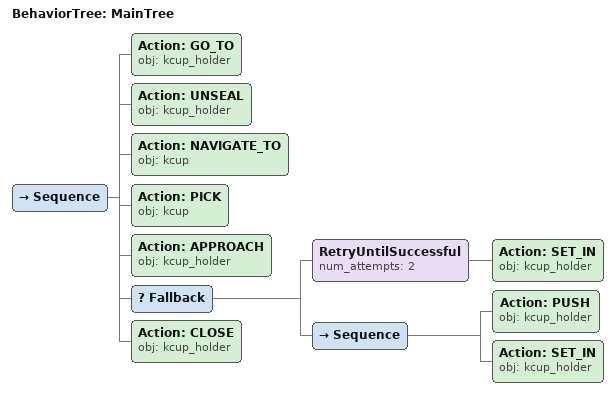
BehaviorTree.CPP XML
<root main_tree_to_execute="MainTree">
  <BehaviorTree ID="MainTree">
    <Sequence>
      <!-- Go to kcup_holder -->
      <Action ID="GO_TO" obj="kcup_holder" />
      <!-- Unseal kcup_holder -->
      <Action ID="UNSEAL" obj="kcup_holder" />
      <!-- Navigate to kcup -->
      <Action ID="NAVIGATE_TO" obj="kcup" />
      <!-- Pick kcup -->
      <Action ID="PICK" obj="kcup" />
      <!-- Approach kcup_holder -->
      <Action ID="APPROACH" obj="kcup_holder" />
      <!-- Fallback: if PLACE_INSIDE kcup_holder fails, try alternative to reposition -->
      <Fallback>
        <!-- Retry PLACE_INSIDE kcup_holder up to 2 attempts -->
        <RetryUntilSuccessful num_attempts="2">
          <!-- Place inside kcup_holder -->
          <Action ID="SET_IN" obj="kcup_holder" />
        </RetryUntilSuccessful>
        <Sequence>
          <!-- Push kcup_holder forward toward front edge of table -->
          <Action ID="PUSH" obj="kcup_holder" />
          <!-- Place inside kcup_holder -->
          <Action ID="SET_IN" obj="kcup_holder" />
        </Sequence>
      </Fallback>
      <!-- Set in kcup_holder -->
      <Action ID="CLOSE" obj="kcup_holder" />
    </Sequence>
  </BehaviorTree>
</root>
